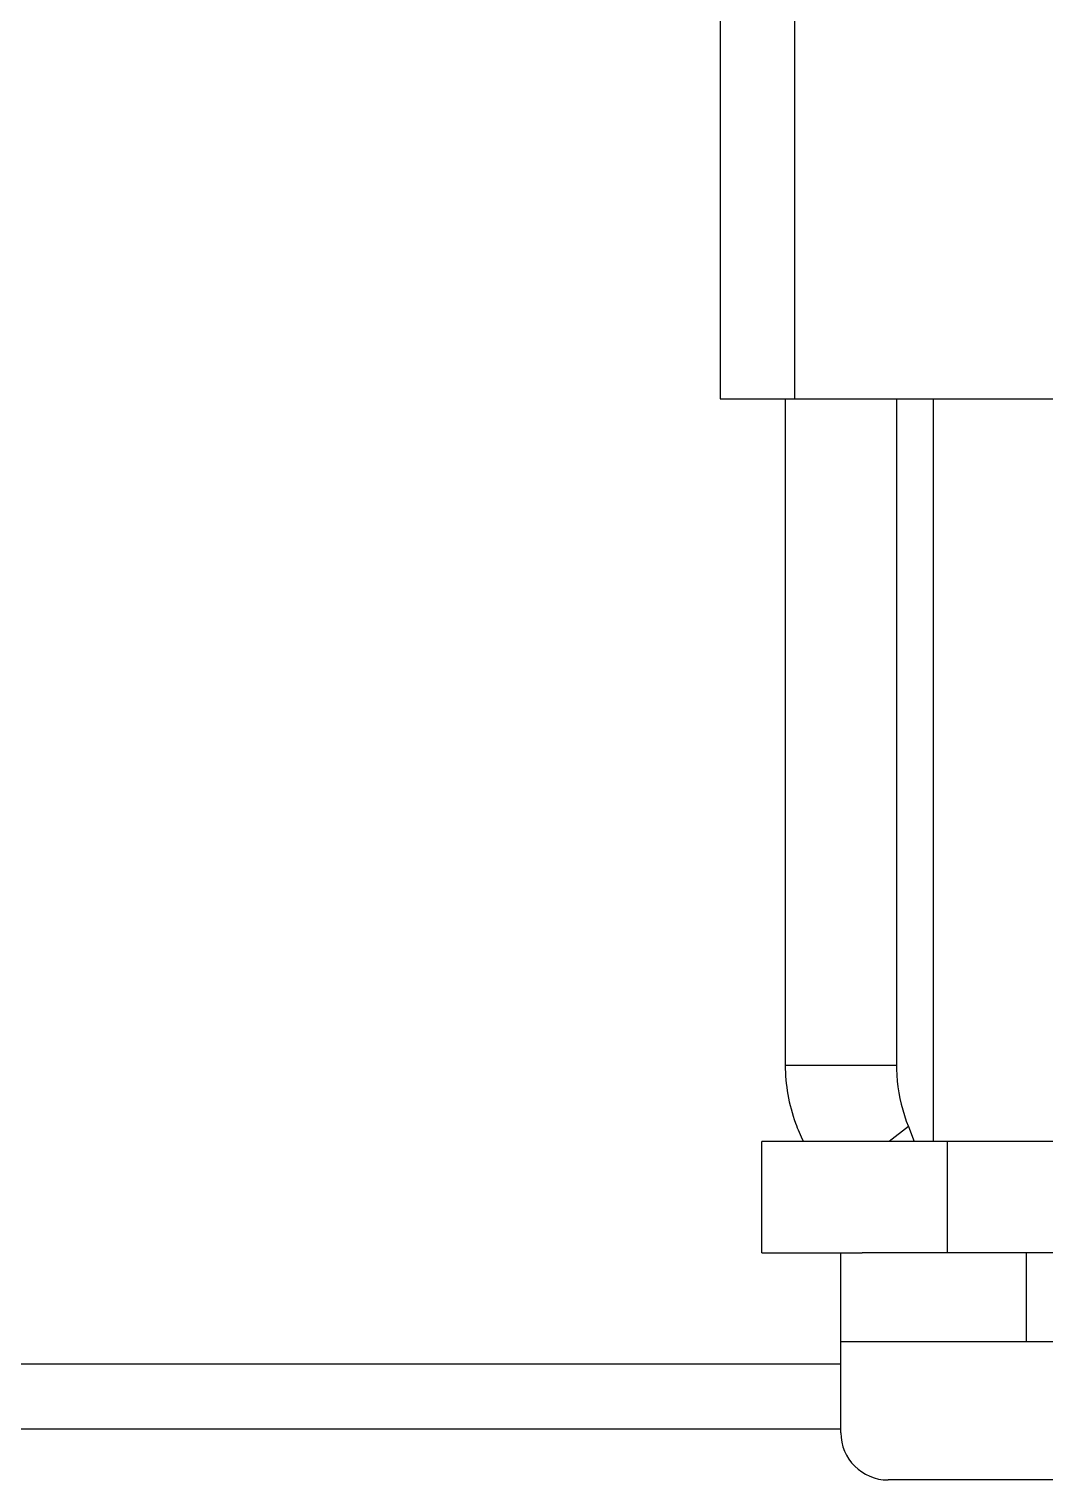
# Model space of a CAD drawing. Extents: x -427546 to -314919, y 698702 to 968782.
# Drawn here: x -414592.8 to -414313.1, y 893795.8 to 894195.3 of the extents above; entities that cross this region are included whole.
import ezdxf

# ---------------------------------------------------------------- set-up
doc = ezdxf.new("R2010")
doc.units = 0
doc.header["$LTSCALE"] = 1000
doc.header["$MEASUREMENT"] = 0
doc.layers.get('0').update_dxf_attribs({"linetype": 'CONTINUOUS'})

msp = doc.modelspace()

# ---------------------------------------------------------------- linework, layer by layer
for p, q in [((-414402.5, 895790.3), (-414402.5, 894093.48)), ((-414382.06, 895790.3), (-414382.06, 894093.48)), ((-414402.5, 894093.48), (-414192.95, 894093.48)), ((-414384.61, 894093.48), (-414384.61, 893909.99)), ((-414353.95, 894093.48), (-414353.95, 893909.99)), ((-414343.73, 893889.04), (-414343.73, 894093.48)), ((-414384.61, 893909.99), (-414353.95, 893909.99)), ((-414350.69, 893893.09), (-414356.01, 893889.04)), ((-414350.69, 893893.09), (-414349.05, 893889.02)), ((-414391, 893858.38), (-414391, 893889.04)), ((-414102.23, 893889.04), (-414391, 893889.04)), ((-414339.89, 893858.38), (-414339.89, 893889.04)), ((-414391, 893858.38), (-414363.39, 893858.38)), ((-414369.28, 893827.71), (-414369.28, 893858.38)), ((-414369.28, 893808.82), (-414369.28, 893858.38)), ((-414133.49, 893858.38), (-414363.39, 893858.38)), ((-414318.17, 893833.86), (-414318.17, 893858.38)), ((-414123.96, 893833.86), (-414369.28, 893833.86)), ((-414369.28, 893827.71), (-417835.91, 893827.71)), ((-414369.28, 893809.82), (-417835.91, 893809.82)), ((-414136.97, 893795.8), (-414356.27, 893795.8))]:
    msp.add_line(p, q)
msp.add_arc((-414356.27, 893808.82), 13.01, 180, 270)
for points, knots in [([(-414384.61, 893909.99), (-414384.61, 893904.6), (-414383.28, 893897.3), (-414380.41, 893890.68), (-414379.59, 893889.04)], [0, 0, 0, 0, 0.746457, 1, 1, 1, 1]), ([(-414353.95, 893909.99), (-414353.95, 893908.53), (-414353.67, 893902.78), (-414352.26, 893897.09), (-414350.69, 893893.09)], [0, 0, 0, 0, 0.253697, 1, 1, 1, 1])]:
    msp.add_open_spline(points, degree=3, knots=knots)

doc.saveas('drawing.dxf')
